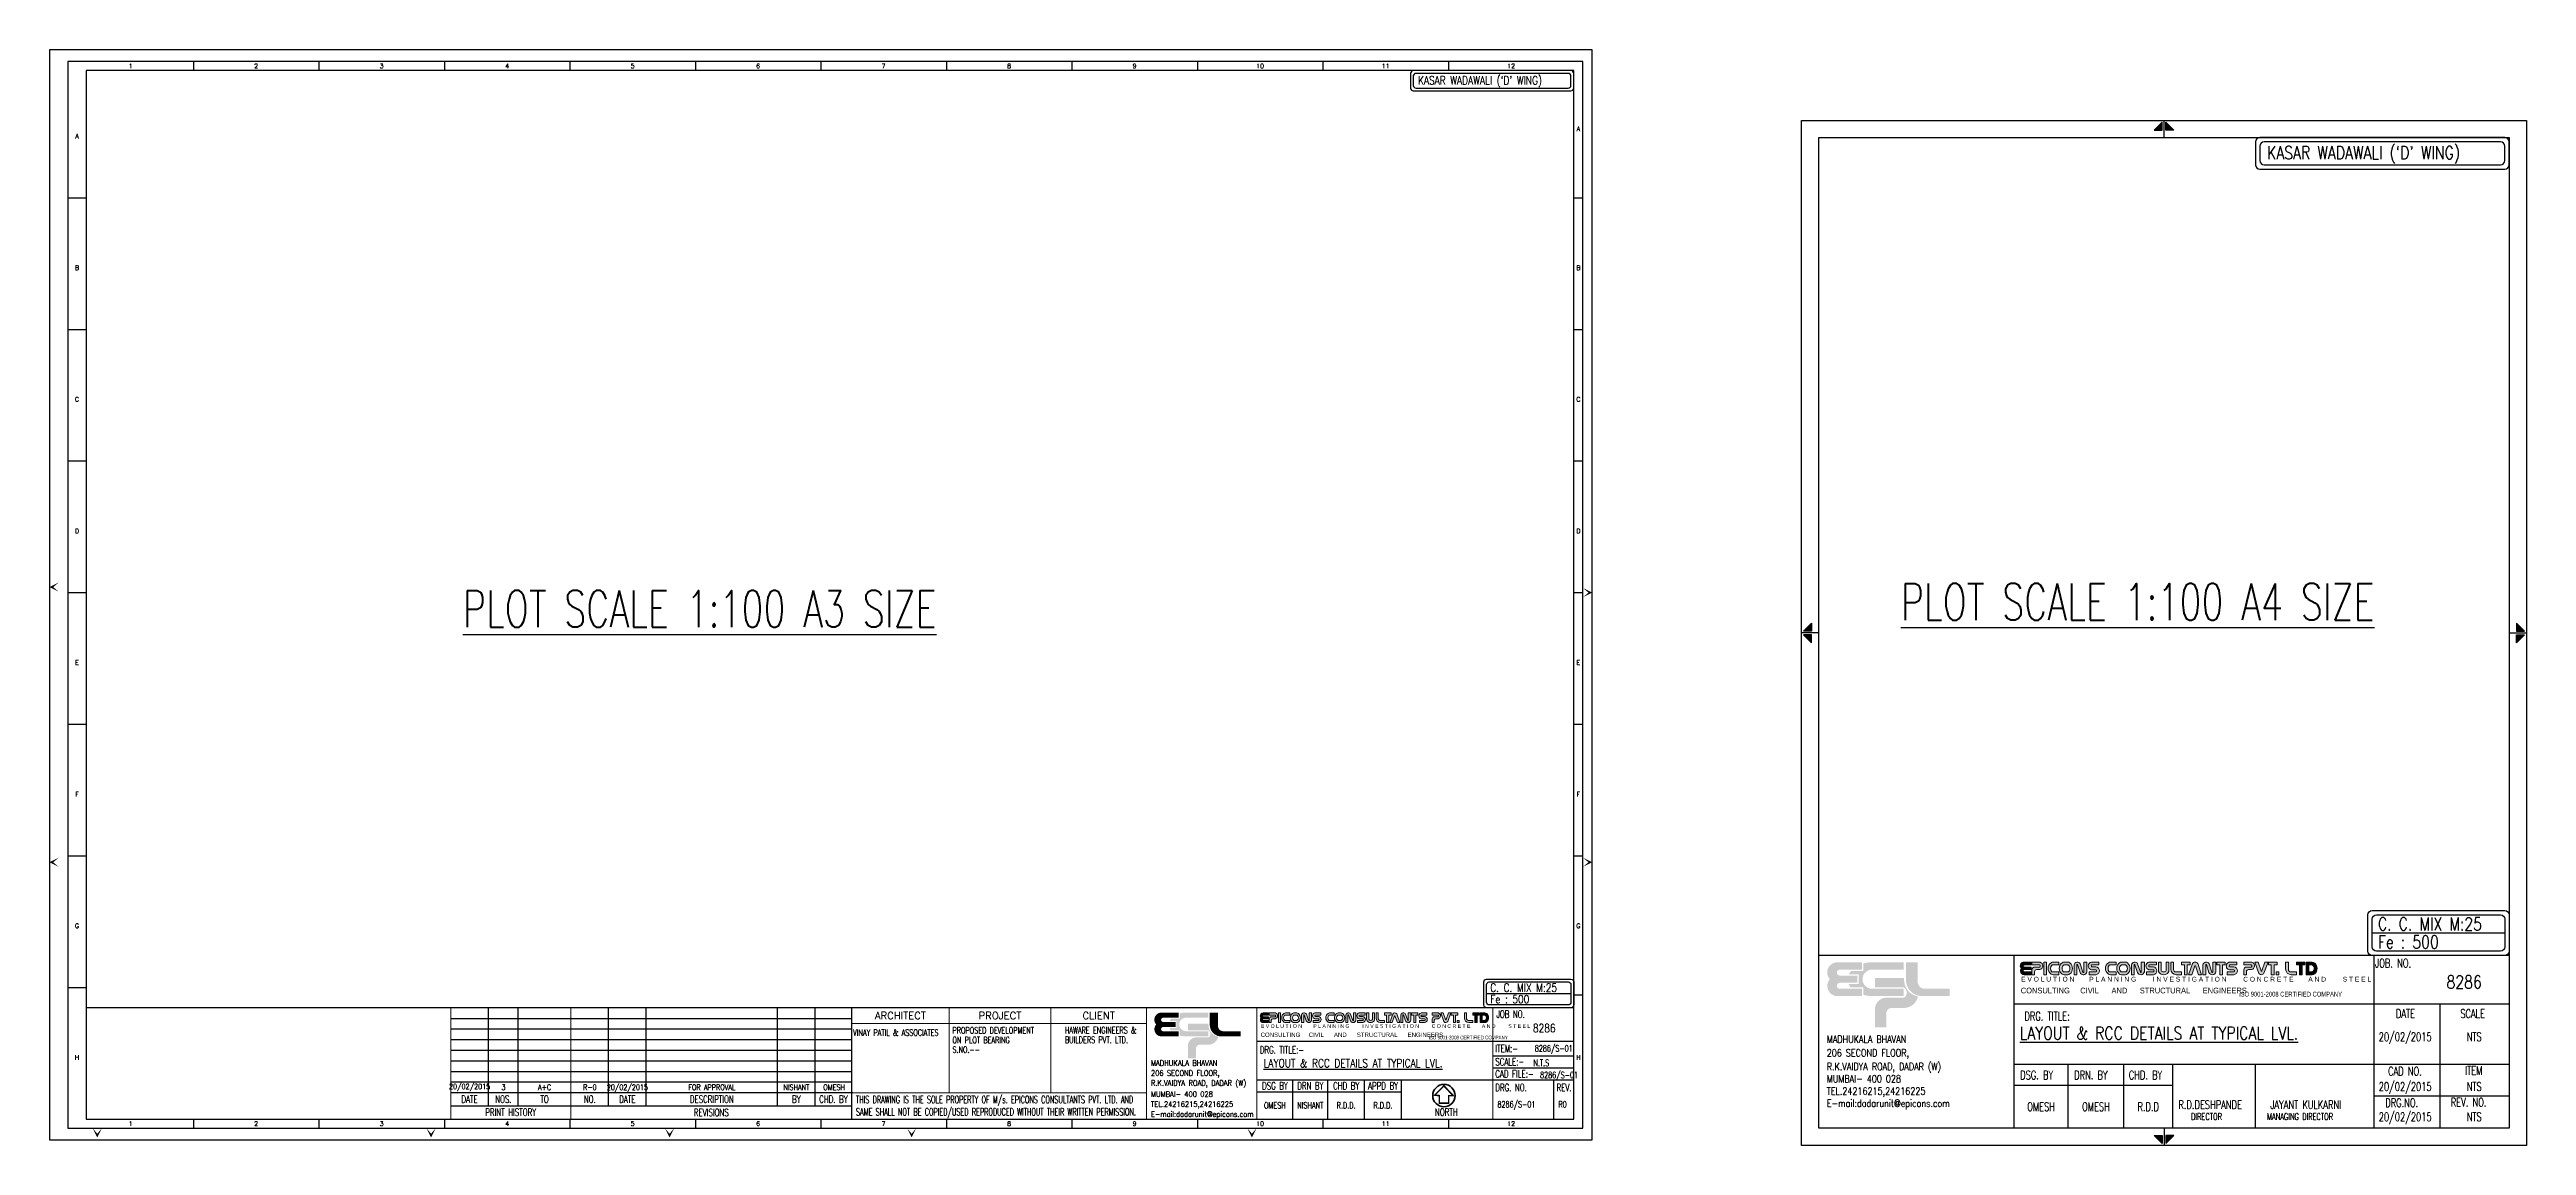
# Model space of a CAD drawing. Header units: millimetres. Extents: x 2659630 to 6742168, y -2425387 to -732288.
# Drawn here: x 3672679 to 3740140, y -800698 to -770852 of the extents above; entities that cross this region are included whole.
import ezdxf
from ezdxf.enums import TextEntityAlignment as Align

# ---------------------------------------------------------------- set-up
doc = ezdxf.new("R2010")
doc.units = ezdxf.units.MM
for name, color, linetype, lineweight in [('00 ECPL LOGO', 250, 'Continuous', 20), ('00 ELEV-2', 9, 'Continuous', 30), ('TEXT', 150, 'Continuous', 25)]:
    doc.layers.add(name, color=color, linetype=linetype, lineweight=lineweight)
for name, color, linetype in [('3CONRED', 1, 'Continuous'), ('PNA', 8, 'Continuous'), ('S-SCHEDULE LINE-1', 7, 'Continuous'), ('S-TEXT-1', 4, 'Continuous'), ('S-TITIL', 6, 'Continuous'), ('TEXT (SHEET)', 4, 'Continuous'), ('TEXT NORMAL', 4, 'Continuous'), ('TITLE', 6, 'Continuous')]:
    doc.layers.add(name, color=color, linetype=linetype)
doc.styles.add('ROMANS', font='r.shx', dxfattribs={"width": 0.7})
doc.styles.add('SEC. TEXT', font='arial.ttf', dxfattribs={"height": 180})

# ---------------------------------------------------------------- blocks, each defined once
blk = doc.blocks.new('ecpl logo')
at = {"layer": '00 ECPL LOGO'}
for color, points in [(256, [(351, -827, 0.621111), (586, -1401), (1442, -1401), (1442, -1151), (682, -1151, -0.917622), (682, -948), (1285, -948), (1285, -702), (682, -702, -0.926164), (682, -501), (1442, -501), (1442, -251), (581, -251, 0.621111), (351, -827)]), (140, [(1887, -779), (1887, -1102), (2862, -1102, -0.232111), (2971, -1281, -0.194401), (2883, -1450), (2269, -1450, 0.364674), (1887, -1802), (1887, -2463), (2269, -2463), (2269, -1996, -0.414214), (2462, -1802), (2899, -1802, 0.338499), (3350, -1412, -0.371272), (2877, -839), (2877, -779)]), (152, [(2940, -251), (2940, -863, 0.384329), (3453, -1401), (4422, -1401), (4422, -1151), (3582, -1151, -0.414214), (3340, -908), (3340, -251)])]:
    blk.add_hatch(color=color, dxfattribs=at).paths.add_polyline_path(points)
h = blk.add_hatch(color=253, dxfattribs=at)
h.dxf.hatch_style = 1
h.paths.add_polyline_path([(995, -993, 0.07148), (1056, -1106), (1486, -1106), (1486, -1356, 0.065387), (1776, -1401), (2862, -1401), (2862, -1151), (1776, -1151, -0.910826), (1742, -501), (2862, -501), (2862, -251), (1776, -251, 0.069483), (1486, -291), (1486, -546), (1071, -546, 0.072407), (1003, -657), (1329, -657), (1329, -993)])
blk = doc.blocks.new('EPICONS TITLE')
at = {"layer": '00 ECPL LOGO'}
h = blk.add_hatch(color=4, dxfattribs=at)
h.dxf.hatch_style = 1
h.paths.add_polyline_path([(678, -252), (678, -146), (414, -146, 0.261636), (303, -208, 0.285841), (304, -378, 0.344902), (324, -574, 0.204992), (418, -614), (678, -614), (678, -510), (424, -510, -1), (418, -426), (678, -426), (678, -331), (424, -331, -1), (422, -252)])
h = blk.add_hatch(color=4, dxfattribs=at)
h.dxf.hatch_style = 1
h.paths.add_polyline_path([(1011, -146), (712, -146), (712, -252), (997, -252, -0.440545), (997, -331), (816, -331, 0.414214), (712, -435), (712, -614), (810, -614), (810, -504, -0.414214), (888, -426), (997, -426, 0.757811)])
h.paths.add_polyline_path([(1254, -146), (1153, -146), (1153, -614), (1254, -614)])
h.paths.add_polyline_path([(1708, -146), (1494, -146, 0.154275), (1419, -169, 0.519672), (1419, -591, 0.154275), (1494, -614), (1708, -614), (1708, -510), (1472, -510, -0.210356), (1452, -502, -0.388707), (1452, -260, -0.210356), (1472, -252), (1708, -252)])
h.paths.add_polyline_path([(2037, -146), (1904, -146, 0.159018), (1828, -171, 0.507969), (1828, -589, 0.159018), (1904, -614), (2037, -614, 0.173791), (2119, -585, 0.472311), (2119, -175, 0.173791)])
h.paths.add_polyline_path([(2046, -252, -0.185052), (2063, -258, -0.445894), (2063, -504, -0.185052), (2046, -510), (1899, -510, -0.185052), (1882, -504, -0.445894), (1882, -258, -0.185052), (1899, -252)], flags=16)
h.paths.add_polyline_path([(2501, -209, 0.723435), (2273, -252), (2273, -614), (2374, -614), (2374, -252, -0.723435), (2399, -241), (2495, -533, 0.724077), (2751, -510), (2751, -146), (2635, -146), (2635, -509, -0.755661), (2603, -519)])
h.paths.add_polyline_path([(3198, -146), (2916, -146, 0.823713), (2916, -429), (3082, -429, -0.713272), (3082, -510), (2830, -510), (2830, -614), (3082, -614, 0.900309), (3082, -324), (2936, -324, -0.746931), (2936, -252), (3198, -252)])
h = blk.add_hatch(color=4, dxfattribs=at)
h.dxf.hatch_style = 1
h.paths.add_polyline_path([(3837, -146), (3623, -146, 0.154275), (3548, -169, 0.519672), (3548, -591, 0.154275), (3623, -614), (3837, -614), (3837, -510), (3600, -510, -0.210932), (3581, -502, -0.385278), (3580, -260, -0.212895), (3599, -252), (3837, -252)])
h.paths.add_polyline_path([(4255, -175, 0.173792), (4173, -146), (4040, -146, 0.159018), (3964, -171, 0.507969), (3964, -589, 0.159018), (4040, -614), (4173, -614, 0.173792), (4255, -585, 0.472311)])
h.paths.add_polyline_path([(4182, -252, -0.185053), (4199, -258, -0.445893), (4199, -504, -0.185053), (4182, -510), (4035, -510, -0.185053), (4017, -504, -0.445893), (4017, -258, -0.185053), (4035, -252)], flags=16)
h.paths.add_polyline_path([(4406, -252), (4406, -614), (4507, -614), (4507, -252, -0.436861), (4522, -236, -0.319738), (4534, -245), (4629, -533, 0.724077), (4884, -510), (4884, -146), (4768, -146), (4768, -509, -0.755661), (4737, -519), (4635, -209, 0.723435)])
h.paths.add_polyline_path([(5335, -146), (5053, -146, 0.823713), (5053, -429), (5219, -429, -0.713272), (5219, -510), (4967, -510), (4967, -614), (5219, -614, 0.900309), (5219, -324), (5074, -324, -0.746931), (5074, -252), (5335, -252)])
h.paths.add_polyline_path([(5509, -146), (5408, -146), (5408, -452, 0.160106), (5433, -529, 0.505303), (5772, -529, 0.160106), (5797, -452), (5797, -146), (5699, -146), (5699, -451, -0.621318), (5509, -451)])
h.paths.add_polyline_path([(5969, -146), (5862, -146), (5862, -406, 0.414214), (6070, -614), (6267, -614), (6267, -510), (6047, -510, -0.414214), (5969, -432)])
h.paths.add_polyline_path([(6589, -146), (6267, -146), (6267, -249), (6372, -249), (6372, -614), (6473, -614), (6473, -249), (6589, -249)])
h.paths.add_polyline_path([(6863, -194, 0.539211), (6672, -201), (6523, -614), (6641, -614), (6752, -289, -0.708617), (6777, -289), (6894, -614), (7006, -614)])
h.paths.add_polyline_path([(7288, -209, 0.723435), (7059, -252), (7059, -614), (7160, -614), (7160, -252, -0.723435), (7186, -241), (7282, -533, 0.724077), (7538, -510), (7538, -146), (7421, -146), (7421, -509, -0.755661), (7390, -519)])
h.paths.add_polyline_path([(7886, -146), (7579, -146), (7579, -249), (7684, -249), (7684, -614), (7785, -614), (7785, -249), (7886, -249)])
h.paths.add_polyline_path([(8321, -146), (8059, -146, 0.157568), (7983, -170, 0.511532), (7983, -404, 0.157569), (8059, -429), (8206, -429, -0.713272), (8206, -510), (7953, -510), (7953, -614), (8206, -614, 0.900308), (8206, -324), (8065, -324), (8060, -324, -0.722204), (8060, -249), (8321, -249)])
h = blk.add_hatch(color=4, dxfattribs=at)
h.dxf.hatch_style = 1
h.paths.add_polyline_path([(8875, -146), (8576, -146), (8576, -252), (8849, -252, -0.270444), (8871, -265, -0.26297), (8871, -318, -0.270444), (8849, -331), (8680, -331, 0.414214), (8576, -435), (8576, -614), (8674, -614), (8674, -504, -0.414214), (8752, -426), (8861, -426, 0.757811)])
h.paths.add_polyline_path([(9103, -146), (8990, -146), (9133, -566, 0.539211), (9324, -560), (9474, -146), (9356, -146), (9244, -471, -0.708617), (9220, -471)])
h.paths.add_polyline_path([(9814, -146), (9492, -146), (9492, -249), (9597, -249), (9597, -614), (9698, -614), (9698, -249), (9814, -249)])
h.paths.add_polyline_path([(10234, -146), (10128, -146), (10128, -406, 0.414214), (10336, -614), (10533, -614), (10533, -510), (10312, -510, -0.414214), (10234, -432)])
h.paths.add_polyline_path([(9871, -510), (9775, -510), (9775, -614), (9871, -614)])
h = blk.add_hatch(color=4, dxfattribs=at)
h.dxf.hatch_style = 1
h.paths.add_polyline_path([(10533, -146), (10533, -249), (10637, -249), (10637, -614), (10739, -614), (10739, -249), (10839, -249), (10839, -146)])
h.paths.add_polyline_path([(10890, -146), (10890, -614), (11119, -614, 0.189446), (11208, -580, 0.435754), (11208, -181, 0.189446), (11119, -146)])
h.paths.add_polyline_path([(11122, -249, -0.519112), (11122, -510), (10989, -510), (10989, -249)], flags=16)
at = {"layer": '00 ECPL LOGO', "color": 4}
for p, q in [((678, -146), (414, -146)), ((418, -426), (678, -426)), ((678, -510), (418, -510)), ((418, -614), (678, -614)), ((424, -252), (678, -252)), ((678, -331), (424, -331)), ((678, -252), (678, -146)), ((678, -426), (678, -331)), ((678, -614), (678, -510)), ((1011, -146), (712, -146)), ((712, -146), (712, -252)), ((997, -252), (712, -252)), ((712, -435), (712, -614)), ((712, -614), (810, -614)), ((810, -504), (810, -614)), ((997, -331), (816, -331)), ((888, -426), (997, -426)), ((1153, -146), (1254, -146)), ((1153, -146), (1153, -614)), ((1153, -614), (1254, -614)), ((1254, -146), (1254, -614)), ((1472, -252), (1708, -252)), ((1472, -510), (1708, -510)), ((1494, -146), (1708, -146)), ((1494, -614), (1708, -614)), ((1708, -252), (1708, -146)), ((1708, -614), (1708, -510)), ((1899, -252), (2046, -252)), ((1899, -510), (2046, -510)), ((1904, -146), (2037, -146)), ((2037, -614), (1904, -614)), ((2273, -252), (2273, -614)), ((2273, -614), (2374, -614)), ((2374, -252), (2374, -614)), ((2399, -241), (2495, -533)), ((2501, -209), (2603, -519)), ((2614, -614), (2635, -614)), ((2635, -146), (2751, -146)), ((2751, -146), (2635, -146)), ((2635, -146), (2635, -510)), ((2635, -614), (2635, -614)), ((2751, -146), (2751, -510)), ((2751, -252), (2751, -252)), ((2751, -510), (2751, -510)), ((2830, -614), (2830, -510)), ((2830, -510), (3082, -510)), ((2830, -614), (3082, -614)), ((2830, -614), (3082, -614)), ((2916, -146), (3198, -146)), ((3198, -146), (2916, -146)), ((3082, -429), (2916, -429)), ((2936, -252), (3198, -252)), ((3082, -324), (2936, -324)), ((3198, -252), (3198, -146)), ((3599, -252), (3837, -252)), ((3600, -510), (3837, -510)), ((3837, -146), (3623, -146)), ((3623, -614), (3837, -614)), ((3837, -252), (3837, -146)), ((3837, -614), (3837, -510)), ((4035, -252), (4182, -252)), ((4035, -510), (4182, -510)), ((4040, -146), (4173, -146)), ((4040, -614), (4173, -614)), ((4406, -252), (4406, -614)), ((4406, -614), (4507, -614)), ((4406, -614), (4507, -614)), ((4406, -614), (4507, -614)), ((4507, -252), (4507, -614)), ((4534, -245), (4629, -533)), ((4635, -209), (4737, -519)), ((4768, -146), (4884, -146)), ((4768, -146), (4884, -146)), ((4884, -146), (4768, -146)), ((4768, -146), (4768, -510)), ((4884, -146), (4884, -510)), ((4884, -252), (4884, -252)), ((4967, -614), (4967, -510)), ((4967, -510), (5219, -510)), ((4967, -510), (5219, -510)), ((4967, -614), (5219, -614)), ((4967, -614), (5219, -614)), ((4967, -614), (5219, -614)), ((5053, -146), (5335, -146)), ((5053, -146), (5335, -146)), ((5335, -146), (5053, -146)), ((5219, -429), (5053, -429)), ((5074, -252), (5335, -252)), ((5219, -324), (5074, -324)), ((5335, -252), (5335, -146)), ((5408, -146), (5509, -146)), ((5509, -146), (5408, -146)), ((5408, -146), (5408, -452)), ((5509, -146), (5509, -451)), ((5699, -146), (5797, -146)), ((5797, -146), (5699, -146)), ((5699, -146), (5699, -451)), ((5797, -146), (5797, -452)), ((5862, -146), (5969, -146)), ((5969, -146), (5862, -146)), ((5862, -406), (5862, -146)), ((5969, -432), (5969, -146)), ((6047, -510), (6267, -510)), ((6070, -614), (6267, -614)), ((6070, -614), (6267, -614)), ((6267, -146), (6589, -146)), ((6589, -146), (6267, -146)), ((6267, -146), (6267, -249)), ((6267, -249), (6372, -249)), ((6267, -510), (6267, -614)), ((6372, -614), (6372, -249)), ((6372, -614), (6473, -614)), ((6372, -614), (6473, -614)), ((6473, -614), (6473, -249)), ((6473, -249), (6589, -249)), ((6523, -614), (6672, -201)), ((6523, -614), (6641, -614)), ((6589, -146), (6589, -249)), ((6589, -614), (6641, -614)), ((6641, -614), (6752, -289)), ((6894, -614), (6777, -289)), ((7006, -614), (6863, -194)), ((6894, -614), (7006, -614)), ((6894, -614), (7006, -614)), ((7059, -252), (7059, -614)), ((7059, -614), (7160, -614)), ((7059, -614), (7160, -614)), ((7059, -614), (7160, -614)), ((7160, -252), (7160, -614)), ((7186, -241), (7282, -533)), ((7288, -209), (7390, -519)), ((7421, -146), (7538, -146)), ((7421, -146), (7538, -146)), ((7538, -146), (7421, -146)), ((7421, -146), (7538, -146)), ((7421, -146), (7421, -510)), ((7538, -146), (7538, -510)), ((7538, -252), (7538, -252)), ((7538, -510), (7538, -510)), ((7579, -146), (7886, -146)), ((7886, -146), (7579, -146)), ((7579, -146), (7886, -146)), ((7579, -146), (7886, -146)), ((7886, -146), (7579, -146)), ((7579, -146), (7579, -249)), ((7579, -249), (7684, -249)), ((7579, -249), (7684, -249)), ((7684, -614), (7684, -249)), ((7684, -614), (7785, -614)), ((7684, -614), (7785, -614)), ((7684, -614), (7785, -614)), ((7684, -614), (7785, -614)), ((7785, -614), (7785, -249)), ((7785, -249), (7886, -249)), ((7785, -249), (7886, -249)), ((7886, -146), (7886, -249)), ((7953, -614), (7953, -510)), ((7953, -510), (8206, -510)), ((7953, -510), (8206, -510)), ((7953, -510), (8206, -510)), ((7953, -614), (8206, -614)), ((7953, -614), (8206, -614)), ((7953, -614), (8206, -614)), ((7953, -614), (8206, -614)), ((7953, -614), (8206, -614)), ((8040, -146), (8321, -146)), ((8040, -146), (8321, -146)), ((8206, -429), (8040, -429)), ((8321, -146), (8059, -146)), ((8059, -429), (8194, -429)), ((8060, -249), (8321, -249)), ((8206, -324), (8060, -324)), ((8065, -324), (8206, -324)), ((8321, -252), (8321, -146)), ((8875, -146), (8576, -146)), ((8576, -146), (8576, -252)), ((8849, -252), (8576, -252)), ((8576, -435), (8576, -614)), ((8576, -614), (8674, -614)), ((8674, -504), (8674, -614)), ((8849, -331), (8680, -331)), ((8752, -426), (8861, -426)), ((9103, -146), (8990, -146)), ((9103, -146), (8990, -146)), ((8990, -146), (9133, -566)), ((9103, -146), (9220, -471)), ((9356, -146), (9244, -471)), ((9474, -146), (9324, -560)), ((9474, -146), (9356, -146)), ((9408, -146), (9356, -146)), ((9474, -146), (9356, -146)), ((9492, -146), (9814, -146)), ((9814, -146), (9492, -146)), ((9492, -146), (9814, -146)), ((9492, -146), (9814, -146)), ((9492, -146), (9814, -146)), ((9492, -146), (9492, -249)), ((9492, -249), (9597, -249)), ((9492, -249), (9597, -249)), ((9597, -614), (9597, -249)), ((9597, -614), (9698, -614)), ((9597, -614), (9698, -614)), ((9597, -614), (9698, -614)), ((9698, -614), (9698, -249)), ((9698, -249), (9814, -249)), ((9698, -249), (9814, -249)), ((9814, -146), (9814, -249)), ((10128, -146), (10234, -146)), ((10234, -146), (10128, -146)), ((10128, -406), (10128, -146)), ((10234, -432), (10234, -146)), ((10312, -510), (10533, -510)), ((10336, -614), (10533, -614)), ((10336, -614), (10533, -614)), ((10533, -146), (10839, -146)), ((10839, -146), (10533, -146)), ((10533, -146), (10533, -249)), ((10533, -249), (10637, -249)), ((10637, -249), (10533, -249)), ((10533, -510), (10533, -614)), ((10637, -614), (10637, -249)), ((10637, -614), (10739, -614)), ((10637, -614), (10739, -614)), ((10637, -614), (10739, -614)), ((10637, -614), (10739, -614)), ((10653, -614), (10739, -614)), ((10653, -614), (10739, -614)), ((10653, -614), (10739, -614)), ((10653, -614), (10739, -614)), ((10739, -614), (10739, -249)), ((10739, -249), (10839, -249)), ((10739, -249), (10839, -249)), ((10839, -249), (10739, -249)), ((10839, -146), (10839, -249)), ((10890, -146), (11119, -146)), ((10890, -146), (10890, -614)), ((10890, -614), (11119, -614)), ((10989, -249), (10989, -510)), ((10989, -249), (11113, -249)), ((10989, -510), (11113, -510))]:
    blk.add_line(p, q, dxfattribs=at)
blk.add_lwpolyline([(9775, -510), (9871, -510), (9871, -614), (9775, -614)], close=True, dxfattribs=at)
for centre, radius, start, end in [((439, -292), 160, 148.64797, 212.45631), ((439, -464), 160, 147.54369, 223.66124), ((414, -276), 130, 90, 148.64797), ((418, -484), 130, 223.66124, 270), ((421, -468), 42.1, 94.02421, 265.97579), ((423, -291), 39.6, 88.76368, 271.23632), ((816, -435), 104, 90, 180), ((888, -504), 78, 90, 180), ((965, -284), 146, 282.71879, 71.3398), ((961, -291), 53.7, 312.44874, 47.55126), ((1567, -380), 257, 125.08074, 234.91926), ((1584, -381), 179, 137.51709, 222.48291), ((1494, -276), 130, 90, 125.08074), ((1494, -484), 130, 234.91926, 270), ((1472, -278), 26, 90, 137.51709), ((1472, -484), 26, 222.48291, 270), ((1981, -380), 259, 126.14172, 233.85828), ((1992, -381), 165, 131.93642, 228.06358), ((1904, -276), 130, 90, 126.14172), ((1904, -484), 130, 233.85828, 270), ((1899, -278), 26, 90, 131.93642), ((1899, -484), 26, 228.06358, 270), ((2037, -276), 130, 50.56378, 90), ((2037, -484), 130, 270, 309.43622), ((2046, -278), 26, 48.06358, 90), ((2046, -484), 26, 270, 311.93642), ((1953, -381), 165, 311.93642, 48.06358), ((1951, -380), 265, 309.43622, 50.56378), ((2394, -268), 122, 28.74999, 172.28311), ((2388, -251), 14.5, 40.01913, 183.55226), ((2619, -479), 135, 203.2219, 346.75502), ((2618, -510), 17.1, 214.07961, 357.61273), ((2944, -287), 144, 101.04253, 258.95747), ((2947, -288), 37.6, 106.48558, 253.51442), ((3067, -469), 146, 276.00604, 83.99396), ((3068, -470), 43.1, 289.00161, 70.99839), ((3696, -380), 257, 125.08074, 234.91926), ((3714, -381), 180, 138.07412, 222.35635), ((3623, -276), 130, 90, 125.08074), ((3623, -484), 130, 234.91926, 270), ((3599, -278), 26, 90, 138.07412), ((3600, -484), 26, 222.35635, 270), ((4116, -380), 259, 126.14172, 233.85828), ((4127, -381), 165, 131.93642, 228.06358), ((4040, -276), 130, 90, 126.14172), ((4040, -484), 130, 233.85828, 270), ((4035, -278), 26, 90, 131.93642), ((4035, -484), 26, 228.06358, 270), ((4173, -276), 130, 50.56378, 90), ((4173, -484), 130, 270, 309.43622), ((4182, -278), 26, 48.06358, 90), ((4182, -484), 26, 270, 311.93642), ((4089, -381), 165, 311.93642, 48.06358), ((4087, -380), 265, 309.43622, 50.56378), ((4527, -268), 122, 28.74999, 172.28311), ((4522, -251), 14.5, 89.15773, 183.55226), ((4522, -249), 13, 18.23344, 89.15773), ((4753, -479), 135, 203.2219, 346.85165), ((4751, -510), 17.1, 214.07961, 357.61273), ((5081, -287), 144, 101.04253, 258.95747), ((5084, -288), 37.6, 106.48558, 253.51442), ((5204, -469), 146, 276.00604, 83.99396), ((5205, -470), 43.1, 289.00161, 70.99839), ((5538, -452), 130, 180, 216.38482), ((5602, -404), 210, 216.38482, 323.61518), ((5604, -405), 106, 206.29314, 333.70686), ((5667, -452), 130, 323.61518, 0), ((6070, -406), 208, 180, 270), ((6047, -432), 78, 180, 270), ((6770, -260), 114, 35.16598, 148.50219), ((6764, -294), 13, 19.76646, 161.05459), ((7181, -268), 122, 28.74999, 172.28311), ((7175, -251), 14.5, 40.01913, 183.55226), ((7406, -479), 135, 203.2219, 346.75502), ((7404, -510), 17.1, 214.07961, 357.61273), ((8067, -287), 144, 125.81796, 234.18198), ((8059, -276), 130, 90, 125.81796), ((8059, -299), 130, 234.18198, 270), ((8072, -286), 39.3, 108.32609, 238.19572), ((8065, -298), 26, 238.19572, 270), ((8190, -469), 146, 276.00604, 83.99396), ((8192, -470), 43.1, 289.00161, 70.99839), ((8680, -435), 104, 90, 180), ((8752, -504), 78, 90, 180), ((8849, -278), 26, 29.46718, 90), ((8849, -305), 26, 270, 330.53282), ((8829, -284), 146, 282.71879, 71.3398), ((8824, -291), 53.7, 330.53282, 29.46718), ((9227, -500), 114, 215.16598, 328.50219), ((9232, -467), 13, 199.76646, 341.05459), ((10336, -406), 208, 180, 270), ((10312, -432), 78, 180, 270), ((11113, -275), 26, 51.48158, 90), ((11113, -484), 26, 270, 308.51842), ((11119, -276), 130, 47.09074, 90), ((11119, -484), 130, 270, 312.90926), ((11030, -380), 160, 308.51842, 51.48158), ((11023, -380), 272, 312.90926, 47.09074)]:
    blk.add_arc(centre, radius, start, end, dxfattribs=at)
at = {"layer": '00 ECPL LOGO', "color": 4, "style": 'SEC. TEXT'}
for s, height, width, p in [('E V O L U T I O N        P L A N N I N G         I N V E S T I G A T I O N         C O N C R E T E        A N D         S T E E L', 177.202, 0.8, (308, -869)), ('CONSULTING     CIVIL      AND      STRUCTURAL      ENGINEERS', 212.64, 0.9, (294, -1308)), ('iSO 9001-2008 CERTIFIED COMPANY', 177.2, 0.7, (8411, -1424))]:
    blk.add_text(s, height=height, dxfattribs=dict(at, width=width)).set_placement(p)
blk = doc.blocks.new('FOLDER')
at = {"layer": 'PNA'}
for points in [[(-1250, 2500), (0, 0), (0, 1000)], [(1250, 2500), (0, 0), (0, 1000)]]:
    blk.add_solid(points, dxfattribs=at)
blk = doc.blocks.new('A3_SHEET')
at = {"color": 1}
for p, q in [((41515, 3532), (999, 3532)), ((32885, 2619), (41515, 2619)), ((32885, 1565), (41515, 1565)), ((10922, 1221), (21882, 1221)), ((10922, 862), (21846, 862)), ((32885, 1244), (36822, 1244))]:
    blk.add_line(p, q, dxfattribs=at)
for p, q in [((11959, 862), (11959, 3532)), ((12763, 862), (12763, 3532)), ((15227, 862), (15227, 3532)), ((16248, 862), (16248, 3532)), ((19828, 862), (19828, 3532)), ((20855, 862), (20855, 3532)), ((36822, 500), (36822, 1565))]:
    blk.add_line(p, q)
at = {"color": 5, "linetype": 'ByBlock', "lineweight": -2}
for p, q in [((10927, 3243), (21846, 3243)), ((10927, 2954), (21846, 2954)), ((10927, 2665), (21846, 2665)), ((10927, 2377), (21846, 2377)), ((10927, 2088), (21846, 2088)), ((39317, 2225), (41515, 2225)), ((10927, 1799), (21846, 1799)), ((10927, 1510), (21846, 1510)), ((33866, 500), (33866, 1565)), ((34814, 500), (34814, 1565)), ((35818, 500), (35818, 1565)), ((39317, 1895), (41515, 1895)), ((40965, 1565), (40965, 500))]:
    blk.add_line(p, q, dxfattribs=at)
blk.add_lwpolyline([(7, 29628), (42007, 29628), (42007, -72), (7, -72)], close=True)
at = {"color": 1, "const_width": 28.7}
for points in [[(10927, 506), (10927, 3532)], [(14200, 506), (14200, 3532)], [(21846, 500), (21846, 3532)], [(24502, 1218), (24502, 3532)], [(27268, 1218), (27268, 3532)], [(29878, 500), (29878, 3532)], [(32878, 500), (32878, 3532)], [(39308, 500), (39308, 3532)], [(21846, 3103), (29878, 3103)], [(36822, 500), (36822, 1565)], [(21846, 1218), (29878, 1218)]]:
    blk.add_lwpolyline(points, dxfattribs=at)
at = {"layer": 'PNA'}
for p, q in [((3917, 29305), (3917, 29056)), ((7335, 29305), (7335, 29056)), ((10753, 29305), (10753, 29056)), ((14171, 29305), (14171, 29056)), ((17589, 29305), (17589, 29056)), ((21007, 29305), (21007, 29056)), ((24425, 29305), (24425, 29056)), ((27843, 29305), (27843, 29056)), ((31261, 29305), (31261, 29056)), ((34679, 29305), (34679, 29056)), ((38097, 29305), (38097, 29056)), ((500, 25591), (999, 25591)), ((41515, 25591), (41764, 25591)), ((500, 22006), (999, 22006)), ((41515, 22006), (41764, 22006)), ((500, 18422), (999, 18422)), ((41515, 18422), (41764, 18422)), ((500, 14837), (999, 14837)), ((41515, 14837), (41764, 14837)), ((500, 11253), (999, 11253)), ((41515, 11253), (41764, 11253)), ((500, 7668), (999, 7668)), ((41515, 7668), (41764, 7668)), ((500, 4084), (999, 4084)), ((41515, 3884), (41764, 3884)), ((3917, 500), (3917, 250)), ((7335, 500), (7335, 250)), ((10753, 500), (10753, 250)), ((14171, 500), (14171, 250)), ((17589, 500), (17589, 250)), ((21007, 500), (21007, 250)), ((24425, 500), (24425, 250)), ((27843, 500), (27843, 250)), ((31261, 500), (31261, 250)), ((34679, 500), (34679, 250)), ((38097, 500), (38097, 250))]:
    blk.add_line(p, q, dxfattribs=at)
at = {"layer": 'PNA', "color": 1}
for points in [[(500, 250), (41764, 250), (41764, 29305), (500, 29305)], [(999, 500), (41515, 500), (41515, 29056), (999, 29056)]]:
    blk.add_lwpolyline(points, close=True, dxfattribs=at)
at = {"layer": 'TITLE', "color": 1, "const_width": 42.8}
blk.add_lwpolyline([(37978, 1403), (37728, 1153), (37852, 1138), (37852, 936), (38105, 936), (38105, 1138), (38229, 1138)], close=True, dxfattribs=at)
at = {"layer": 'TITLE', "lineweight": 35}
blk.add_circle((37978, 1138), 306, dxfattribs=at)
at = {"layer": '00 ELEV-2', "xscale": 0.5643277501770246, "yscale": 0.5643277501770246, "zscale": 0.5643277501770246}
for name, p in [('ecpl logo', (29941, 3542)), ('EPICONS TITLE', (32819, 3474))]:
    blk.add_blockref(name, p, dxfattribs=at)
at = {"layer": 'PNA', "xscale": 0.0999146515826032, "yscale": 0.0999146515826032, "zscale": 0.0999146515826032}
for p, rotation in [((0, 14987), 270), ((42014, 14837), 90), ((0, 7494), 270), ((42014, 7494), 90)]:
    blk.add_blockref('FOLDER', p, dxfattribs=dict(at, rotation=rotation))
at = {"layer": 'PNA', "xscale": 0.0999146517894051, "yscale": 0.0999146517894051, "zscale": 0.0999146517894051}
for p in [(1299, 0), (10391, 0), (16886, 0), (23480, 0), (32747, 0)]:
    blk.add_blockref('FOLDER', p, dxfattribs=at)
at = {"layer": 'PNA', "style": 'ROMANS'}
for s, height, p in [('1', 125, (2209, 29180)), ('2', 125, (5627, 29180)), ('3', 125, (9045, 29180)), ('4', 125, (12463, 29180)), ('5', 125, (15881, 29180)), ('6', 125, (19299, 29180)), ('7', 125, (22716, 29180)), ('8', 125, (26134, 29180)), ('9', 125, (29552, 29180)), ('10', 124.9, (32970, 29180)), ('11', 124.9, (36388, 29180)), ('12', 124.9, (39806, 29180)), ('A', 125, (749, 27270)), ('A', 125, (41639, 27469)), ('B', 125, (749, 23685)), ('B', 125, (41639, 23685)), ('C', 125, (749, 20101)), ('C', 125, (41639, 20101)), ('D', 125, (749, 16516)), ('D', 125, (41639, 16516)), ('E', 125, (749, 12932)), ('E', 125, (41639, 12932)), ('F', 125, (749, 9347)), ('F', 125, (41639, 9347)), ('G', 125, (749, 5763)), ('G', 125, (41639, 5763)), ('H', 125, (749, 2179)), ('H', 125, (41639, 2179)), ('1', 125, (2209, 375)), ('2', 125, (5627, 375)), ('3', 125, (9045, 375)), ('4', 125, (12463, 375)), ('5', 125, (15881, 375)), ('6', 125, (19299, 375)), ('7', 125, (22716, 375)), ('8', 125, (26134, 375)), ('9', 125, (29552, 375)), ('10', 124.9, (32970, 375)), ('11', 124.9, (36388, 375)), ('12', 124.9, (39806, 375))]:
    blk.add_text(s, height=height, dxfattribs=at).set_placement(p, align=Align.MIDDLE)
at = {"layer": 'S-TEXT-1', "style": 'ROMANS', "width": 0.8}
for s, p in [('MADHUKALA BHAVAN', (29998, 1950, 4)), ('206 SECOND FLOOR,', (29998, 1678, 4)), ('R.K.VAIDYA ROAD, DADAR (W)', (29998, 1406, 4)), ('TEL.24216215,24216225', (29998, 831, 4)), ('MUMBAI- 400 028', (29998, 1103, 4)), ('E-mail:dadarunit@epicons.com', (29998, 559, 4))]:
    blk.add_text(s, height=150, dxfattribs=at).set_placement(p)
at = {"layer": 'TEXT (SHEET)', "color": 2, "style": 'ROMANS'}
for s, p in [('ARCHITECT', (23174, 3317)), ('PROJECT', (25885, 3317)), ('CLIENT', (28573, 3317))]:
    blk.add_text(s, height=200, dxfattribs=at).set_placement(p, align=Align.MIDDLE_CENTER)
at = {"layer": 'TEXT (SHEET)', "color": 4, "style": 'ROMANS'}
for s, width, p in [('JOB NO.', 0.7, (39405, 3257)), ('THIS DRAWING IS THE SOLE PROPERTY OF M/s. EPICONS CONSULTANTS PVT. LTD. AND', 0.58, (21964, 930)), ('SAME SHALL NOT BE COPIED/USED REPRODUCED WITHOUT THEIR WRITTEN PERMISSION.', 0.58, (21964, 595)), ('NORTH', 0.7, (37734, 592))]:
    blk.add_text(s, height=200, dxfattribs=dict(at, width=width)).set_placement(p)
at = {"layer": 'TEXT (SHEET)', "color": 4, "style": 'ROMANS', "width": 0.7}
for s, p in [('DRG. TITLE:-', (32962, 2386)), ('SCALE:-', (39377, 2060)), ('ITEM:-', (39377, 2422)), ('CAD FILE:-', (39377, 1730)), ('DRG. NO. ', (39377, 1358)), ('REV.', (41044, 1358))]:
    blk.add_text(s, height=200, dxfattribs=at).set_placement(p, align=Align.MIDDLE_LEFT)
for s, p in [('DSG BY', (33376, 1405)), ('DRN BY', (34340, 1405)), ('CHD BY', (35316, 1405)), ('APPD BY', (36320, 1405)), ('DATE', (11440, 1041)), ('PRINT HISTORY', (12561, 684)), ('NOS.', (12361, 1041)), ('TO', (13482, 1041)), ('NO.', (14714, 1041)), ('DATE', (15738, 1041)), ('DESCRIPTION', (18038, 1041)), ('REVISIONS', (18023, 681)), ('BY', (20341, 1041)), ('CHD. BY', (21350, 1041))]:
    blk.add_text(s, height=200, dxfattribs=at).set_placement(p, align=Align.MIDDLE_CENTER)
blk = doc.blocks.new('MID')
at = {"layer": 'TEXT'}
for p, q in [((0, 0), (10, 0)), ((8.9, 1.1), (4.3, 5.7)), ((4.3, 5.7), (4.3, 1.1)), ((4.3, 1.1), (8.9, 1.1)), ((8.9, -1.1), (4.3, -5.7)), ((4.3, -1.1), (8.9, -1.1)), ((4.3, -5.7), (4.3, -1.1))]:
    blk.add_line(p, q, dxfattribs=at)
for points in [[(4.3, 5.7), (8.9, 1.1), (4.3, 1.1)], [(4.3, -5.7), (8.9, -1.1), (4.3, -1.1)]]:
    blk.add_solid(points, dxfattribs=at)
blk = doc.blocks.new('A4')
at = {"layer": '3CONRED'}
blk.add_line((260538, -2522), (256855, -2522), dxfattribs=at)
at = {"layer": 'PNA', "color": 5}
for p, q in [((258658, -3392), (258658, -8)), ((248525, -3392), (248525, -1653)), ((250040, -3392), (250040, -1653)), ((251377, -3392), (251377, -1653)), ((253633, -3392), (253633, -1653))]:
    blk.add_line(p, q, dxfattribs=at)
at = {"layer": 'PNA', "color": 4}
blk.add_lwpolyline([(261008, -3862), (241268, -3862), (241268, 24056), (261008, 24056)], close=True, dxfattribs=at)
at = {"layer": 'PNA', "color": 3}
blk.add_lwpolyline([(260538, -3392), (241738, -3392), (241738, 23586), (260538, 23586)], close=True, dxfattribs=at)
at = {"layer": 'PNA', "color": 1, "const_width": 37.6}
for points in [[(241738, 1314), (260538, 1314)], [(247053, -3392), (247053, 1314)], [(256855, -3392), (256855, 1314)], [(247053, -8), (260538, -8)], [(247053, -1653), (260538, -1653)], [(247053, -2221), (251377, -2221)]]:
    blk.add_lwpolyline(points, dxfattribs=at)
at = {"layer": '00 ELEV-2'}
for name, p, xscale, yscale, zscale in [('ecpl logo', (241755, 1327), 0.8004648938681199, 0.8004648938681199, 0.8004648938681199), ('EPICONS TITLE', (247019, 1239), 0.733626075230132, 0.733626075230132, 0.733626075230132)]:
    blk.add_blockref(name, p, dxfattribs=dict(at, xscale=xscale, yscale=yscale, zscale=zscale))
at = {"layer": 'TEXT (SHEET)', "color": 4, "yscale": 47, "zscale": 47, "rotation": 270}
for p, xscale in [((251138, 23586), -47), ((251138, -3392), 47)]:
    blk.add_blockref('MID', p, dxfattribs=dict(at, xscale=xscale))
at = {"layer": 'TEXT (SHEET)', "color": 4, "yscale": 47, "zscale": 47}
for p, xscale in [((241738, 10097), -47), ((260538, 10097), 47)]:
    blk.add_blockref('MID', p, dxfattribs=dict(at, xscale=xscale))
at = {"layer": 'S-TEXT-1', "style": 'ROMANS', "width": 0.8}
for s, p in [('206 SECOND FLOOR,', (241951, -1442, 5)), ('MADHUKALA BHAVAN', (241951, -1070, 5)), ('R.K.VAIDYA ROAD, DADAR (W)', (241951, -1813, 5)), ('MUMBAI- 400 028', (241951, -2146, 5)), ('TEL.24216215,24216225', (241951, -2480, 5)), ('E-mail:dadarunit@epicons.com', (241951, -2813, 5))]:
    blk.add_text(s, height=200, dxfattribs=at).set_placement(p)
at = {"layer": 'TEXT (SHEET)', "style": 'ROMANS', "width": 0.7}
for s, height, p in [(' JOB. NO.', 235, (256773, 986)), (' DRG. TITLE:', 235, (247223, -458)), ('DATE', 235, (257454, -389)), ('SCALE', 235, (259208, -389)), ('CAD NO.', 235, (257242, -1958)), ('ITEM', 235, (259336, -1934)), (' DRG.NO.', 235, (257052, -2816)), (' REV. NO.', 235, (258835, -2804)), ('DIRECTOR', 188, (251875, -3168)), (' MANAGING DIRECTOR', 188, (253851, -3168))]:
    blk.add_text(s, height=height, dxfattribs=at).set_placement(p)
at = {"layer": 'TEXT NORMAL', "style": 'ROMANS', "width": 0.7}
for s, p in [(' DSG. BY', (247108, -2061)), (' DRN. BY', (248579, -2061)), (' CHD. BY', (250066, -2061))]:
    blk.add_text(s, height=235, dxfattribs=at).set_placement(p)
at = {"layer": 'TITLE', "color": 4, "style": 'ROMANS', "width": 0.7}
for s, p in [('R.D.DESHPANDE', (251531, -2868)), (' JAYANT KULKARNI', (253918, -2868))]:
    blk.add_text(s, height=235, dxfattribs=at).set_placement(p)

msp = doc.modelspace()

# ---------------------------------------------------------------- linework, layer by layer
at = {"layer": 'S-SCHEDULE LINE-1', "color": 2}
for p, q in [((3735938.031, -794911.47, 7.519), (3739547.072, -794911.47, 7.519)), ((3711817.68, -796558.118), (3714115.89, -796558.118))]:
    msp.add_line(p, q, dxfattribs=at)
at = {"layer": 'S-SCHEDULE LINE-1', "color": 2, "elevation": 7.519}
for points in [[(3735938.031, -794300.728), (3739547.072, -794300.728, -0.414213562), (3739664.917, -794418.573), (3739664.917, -795404.367, -0.414213562), (3739547.072, -795522.212), (3735938.031, -795522.212, -0.414213562), (3735820.186, -795404.367), (3735820.186, -794418.573, -0.414213562)], [(3736055.876, -794418.573), (3739429.227, -794418.573, -0.414213562), (3739547.072, -794536.418), (3739547.072, -795286.522, -0.414213562), (3739429.227, -795404.367), (3736055.876, -795404.367, -0.414213562), (3735938.031, -795286.522), (3735938.031, -794536.418, -0.414213562)]]:
    msp.add_lwpolyline(points, format="xyb", close=True, dxfattribs=at)
at = {"layer": 'S-SCHEDULE LINE-1', "color": 2}
for points in [[(3711817.68, -796169.202), (3714115.89, -796169.202, -0.414213562), (3714190.933, -796244.244), (3714190.933, -796871.991, -0.414213562), (3714115.89, -796947.034), (3711817.68, -796947.034, -0.414213562), (3711742.637, -796871.991), (3711742.637, -796244.244, -0.414213562)], [(3711892.723, -796244.244), (3714040.847, -796244.244, -0.414213562), (3714115.89, -796319.287), (3714115.89, -796796.948, -0.414213562), (3714040.847, -796871.991), (3711892.723, -796871.991, -0.414213562), (3711817.68, -796796.948), (3711817.68, -796319.287, -0.414213562)]]:
    msp.add_lwpolyline(points, format="xyb", close=True, dxfattribs=at)
at = {"layer": 'TITLE', "color": 2}
for points in [[(3714115.89, -771427.299), (3709822.379, -771427.299, 0.414213562), (3709747.336, -771502.342), (3709747.336, -771902.57, 0.414213562), (3709822.379, -771977.613), (3714115.89, -771977.613, 0.414213562), (3714190.933, -771902.57), (3714190.933, -771502.342, 0.414213562)], [(3714040.847, -771502.342), (3709897.422, -771502.342, 0.414213562), (3709822.379, -771577.384), (3709822.379, -771827.527, 0.414213562), (3709897.422, -771902.57), (3714040.847, -771902.57, 0.414213562), (3714115.89, -771827.527), (3714115.89, -771577.384, 0.414213562)]]:
    msp.add_lwpolyline(points, format="xyb", close=True, dxfattribs=at)
at = {"layer": 'TITLE', "color": 2, "elevation": 7.519}
for points in [[(3739552.854, -773250.417), (3732877.875, -773250.417, 0.414213562), (3732761.208, -773367.083), (3732761.208, -773989.306, 0.414213562), (3732877.875, -774105.972), (3739552.854, -774105.972, 0.414213562), (3739669.52, -773989.306), (3739669.52, -773367.083, 0.414213562)], [(3739436.187, -773367.083), (3732994.541, -773367.083, 0.414213562), (3732877.875, -773483.75), (3732877.875, -773872.639, 0.414213562), (3732994.541, -773989.306), (3739436.187, -773989.306, 0.414213562), (3739552.854, -773872.639), (3739552.854, -773483.75, 0.414213562)]]:
    msp.add_lwpolyline(points, format="xyb", close=True, dxfattribs=at)

# ---------------------------------------------------------------- block references
for name, p in [('A3_SHEET', (3672679.327, -800479.737)), ('A4', (3479131.112, -796836.822, 7.519))]:
    msp.add_blockref(name, p)

# ---------------------------------------------------------------- texts
at = {"layer": 'S-TITIL', "style": 'ROMANS', "width": 0.8}
for s, height, p in [("KASAR WADAWALI (`D' WING)", 225, (3709948.449, -771690.694)), ("KASAR WADAWALI (`D' WING)", 350, (3733073.872, -773659.909, 7.519)), ('C. C. MIX M:25', 350, (3736095.158, -794665.021, 7.519)), ('Fe : 500', 350, (3736095.158, -795157.918, 7.519)), ('C. C. MIX M:25', 225, (3711917.737, -796401.181)), ('Fe : 500', 225, (3711917.737, -796715.054))]:
    msp.add_text(s, height=height, dxfattribs=at).set_placement(p, align=Align.MIDDLE_LEFT)
at = {"layer": 'TEXT', "color": 1, "style": 'ROMANS', "width": 0.8}
for s, height, p in [('8286', 350, (3737962.213, -796245.616)), ('%%ULAYOUT & RCC DETAILS AT TYPICAL LVL.', 350, (3726338.679, -797639.353)), ('%%ULAYOUT & RCC DETAILS AT TYPICAL LVL.', 225, (3705743.443, -798459.049))]:
    msp.add_text(s, height=height, dxfattribs=at).set_placement(p, align=Align.MIDDLE_LEFT)
at = {"layer": 'TEXT', "color": 2, "style": 'ROMANS', "width": 0.7}
msp.add_text('VINAY PATIL & ASSOCIATES', height=174.98214, dxfattribs=at).set_placement((3694566.217, -797712.694))
at = {"layer": 'TEXT', "color": 2, "style": 'ROMANS'}
for s, width, p in [('ON PLOT BEARING ', 0.7, (3697269.784, -797826.972)), ('S.NO.--', 0.7, (3697269.784, -798089.445)), ('PROPOSED DEVELOPMENT', 0.7, (3697269.784, -797564.499)), ('HAWARE ENGINEERS &', 0.7, (3700332.86, -797559.595)), ('BUILDERS PVT. LTD.', 0.7, (3700332.86, -797822.068)), ('8286/S-01', 0.6, (3713130.519, -798055.408)), ('N.T.S', 0.6, (3713095.636, -798449.053)), ('8286/S-01', 0.6, (3713274.315, -798779.207)), ('8286/S-01', 0.6, (3712114.184, -799578.549)), ('R0', 0.6, (3713773.424, -799578.549))]:
    msp.add_text(s, height=175, dxfattribs=dict(at, width=width)).set_placement(p, align=Align.MIDDLE_LEFT)
at = {"layer": 'TEXT', "color": 1, "style": 'ROMANS', "width": 0.8}
msp.add_text('8286', height=224.977, dxfattribs=at).set_placement((3713388.332, -797502.304), align=Align.MIDDLE_CENTER)
at = {"layer": 'TEXT', "color": 2, "style": 'ROMANS', "width": 0.7}
for s, height, p in [('20/02/2015', 235, (3736836.079, -797738.95)), ('NTS', 235, (3738716.252, -797738.95)), ('20/02/2015', 150, (3684120.715, -799092.717)), ('3', 150, (3685042.163, -799113.182)), ('A+C', 150, (3686162.464, -799113.182)), ('R-0', 150, (3687394.384, -799113.182)), ('20/02/2015', 150, (3688417.911, -799113.182)), ('FOR APPROVAL', 150, (3690717.627, -799113.182)), ('NISHANT', 150, (3693020.752, -799113.182)), ('OMESH', 150, (3694047.687, -799113.182)), ('20/02/2015', 235, (3736836.079, -799094.816)), ('NTS', 235, (3738716.252, -799094.816)), ('OMESH', 175, (3706052.379, -799606.53)), ('NISHANT', 175, (3707016.623, -799606.53)), ('R.D.D.', 175, (3707992.104, -799606.53)), ('R.D.D.', 175, (3708995.939, -799606.53)), ('OMESH', 235, (3726920.103, -799643.307)), ('OMESH', 235, (3728413.676, -799643.307, 7.519)), ('R.D.D', 235, (3729839.631, -799643.307, 7.519)), ('20/02/2015', 235, (3736836.079, -799918.632)), ('NTS', 235, (3738716.252, -799918.632))]:
    msp.add_text(s, height=height, dxfattribs=at).set_placement(p, align=Align.MIDDLE_CENTER)
at = {"layer": 'TITLE', "color": 2, "style": 'ROMANS', "width": 0.7}
for s, p in [('%%UPLOT SCALE 1:100 A3 SIZE', (3683935.389, -786581.522, 7.519)), ('%%UPLOT SCALE 1:100 A4 SIZE', (3723098.61, -786395.972, 7.519))]:
    msp.add_text(s, height=1000, dxfattribs=at).set_placement(p)

doc.saveas('drawing.dxf')
